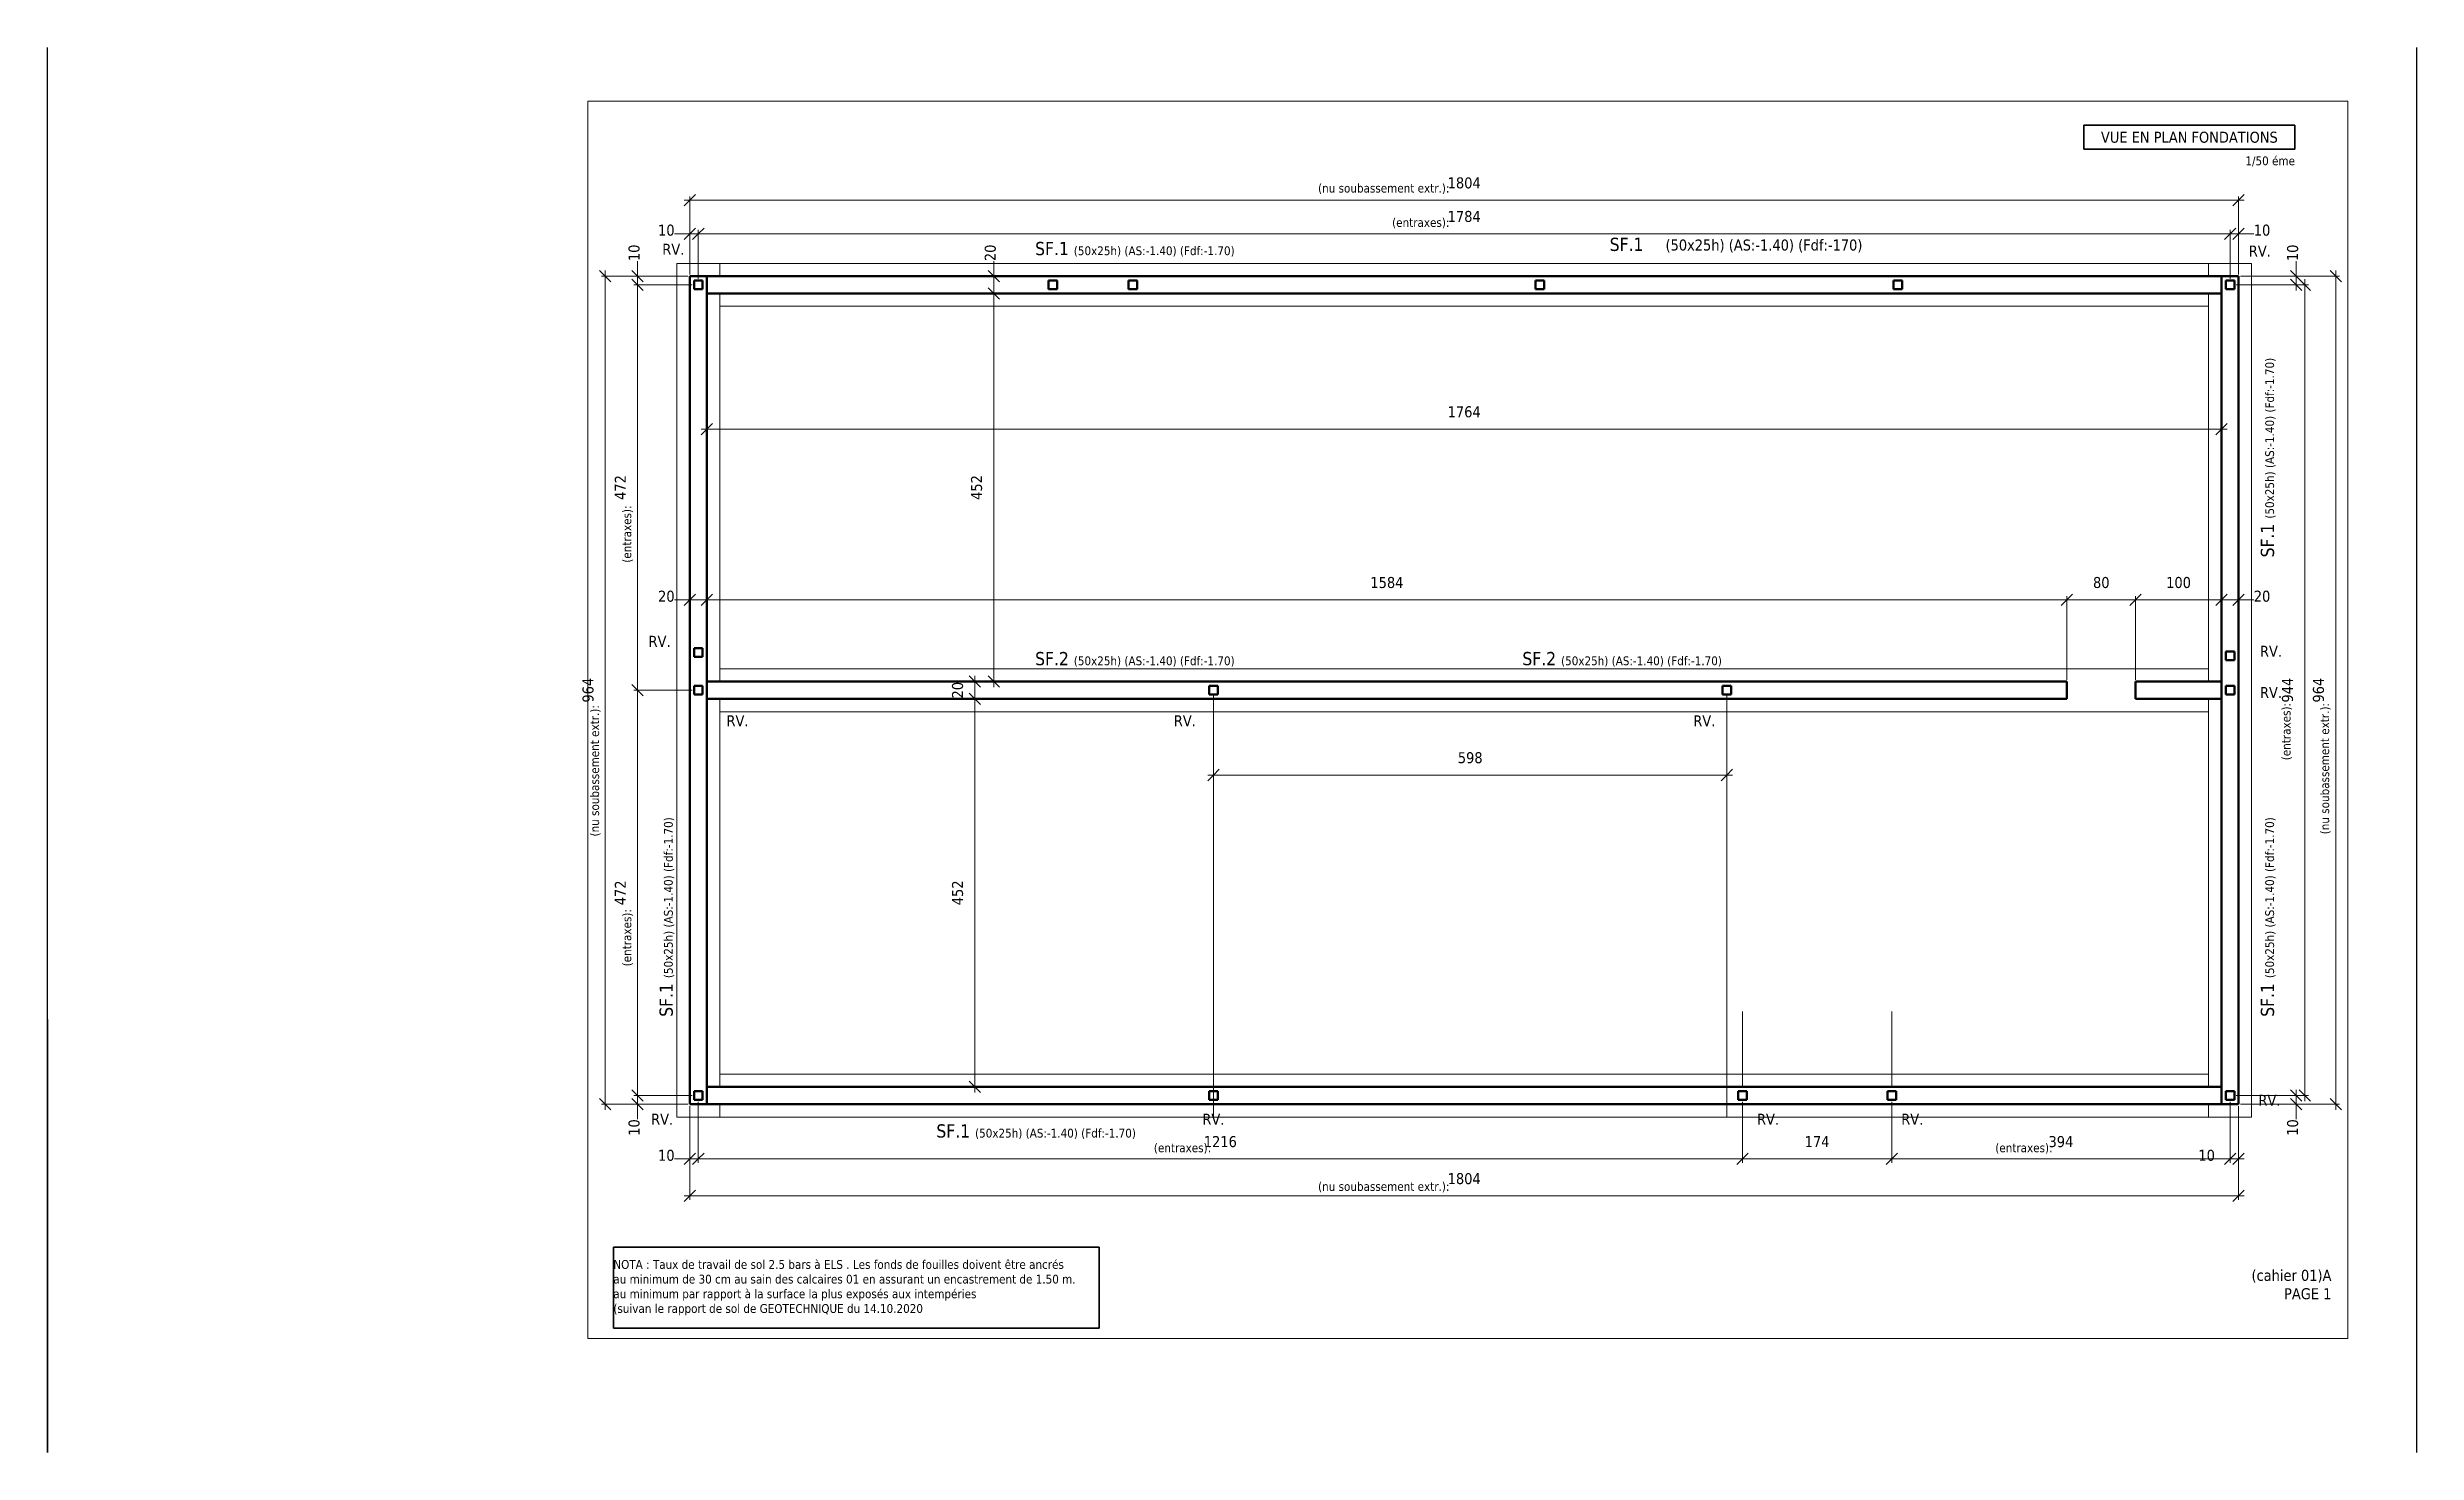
# Paper-space layout 'Page 3' of a CAD drawing. Header units: millimetres. Extents: x -121 to 431, y -22 to 305.
# The model-space entities are those that its viewports show. They can reach past a viewport. Long polylines and large blocks are cut down to what shows.
import ezdxf
from ezdxf.enums import TextEntityAlignment as Align

# ---------------------------------------------------------------- set-up
doc = ezdxf.new("R2010")
doc.units = ezdxf.units.MM
doc.linetypes.add('CENTER', pattern=[50.800000000000004, 31.75, -6.35, 6.35, -6.35])
doc.linetypes.add('DASHED', pattern=[19.049999999999997, 12.7, -6.35])
for name, color, linetype in [('anotation', 7, 'Continuous'), ('Images', 7, 'Continuous'), ('Par défaut', 7, 'Continuous'), ('Sketchup', 7, 'Continuous')]:
    doc.layers.add(name, color=color, linetype=linetype)
doc.layers.add('Viewports', color=7, linetype='Continuous', plot=False)
doc.layers.get('Viewports').off()
doc.styles.add('Tahoma', font='tahoma.ttf')
picture_1 = doc.add_image_def('image1.png', size_in_pixel=(741, 1489))
picture_2 = doc.add_image_def('image2.png', size_in_pixel=(1955, 1159))

msp = doc.modelspace()

# ---------------------------------------------------------------- linework, layer by layer
at = {"layer": 'Sketchup', "lineweight": 15, "ltscale": 25.00000064531658}
for p, q in [((9991.763491238285, 14583.74743436008), (10057.91013372329, 14649.89286567868)), ((9991.763491238285, 14627.84479229462), (9991.763491238285, 13719.91508612691)), ((28097.90926423965, 14649.89286567868), (28031.76383292106, 14583.74743436008)), ((28031.76383292106, 14627.84479229462), (28031.76383292106, 13719.91508612691)), ((9925.617454336483, 14517.60139745828), (9991.763491238285, 14583.74743436008)), ((9925.617454336483, 14583.74743436008), (9991.763491238285, 14583.74743436008)), ((9991.763491238285, 14583.74743436008), (28031.76383292106, 14583.74743436008)), ((28031.76383292106, 14583.74743436008), (27965.61840160246, 14517.60139745828)), ((28031.76383292106, 14583.74743436008), (28097.90926423965, 14583.74743436008)), ((9991.763491238285, 14192.8004781246), (9815.374059500145, 14192.8004781246)), ((9925.617454336483, 14126.6544412228), (9991.763491238285, 14192.8004781246)), ((9991.763491238285, 14192.8004781246), (9925.617454336483, 14192.8004781246)), ((9991.763491238285, 14192.8004781246), (10057.91013372329, 14258.9465150264)), ((9991.763491238285, 13719.91508612691), (9991.763491238285, 14236.89783605913)), ((10091.76405171904, 14192.8004781246), (9991.763491238285, 14192.8004781246)), ((10025.61801481724, 14126.6544412228), (10091.76405171904, 14192.8004781246)), ((10091.76405171904, 14192.8004781246), (10025.61801481724, 14126.6544412228)), ((10025.61801481724, 14192.8004781246), (10091.76405171904, 14192.8004781246)), ((10091.76405171904, 14192.8004781246), (10157.90948303764, 14258.9465150264)), ((10157.90948303764, 14258.9465150264), (10091.76405171904, 14192.8004781246)), ((10091.76405171904, 13669.91510867813), (10091.76405171904, 14236.89783605913)), ((10091.76405171904, 14236.89783605913), (10091.76405171904, 13669.91510867813)), ((10091.76405171904, 14192.8004781246), (27931.76387802351, 14192.8004781246)), ((10157.90948303764, 14192.8004781246), (10091.76405171904, 14192.8004781246)), ((27931.76387802351, 14192.8004781246), (27865.6172355385, 14126.6544412228)), ((27865.6172355385, 14126.6544412228), (27931.76387802351, 14192.8004781246)), ((27865.6172355385, 14192.8004781246), (27931.76387802351, 14192.8004781246)), ((27997.90930934211, 14258.9465150264), (27931.76387802351, 14192.8004781246)), ((27931.76387802351, 14192.8004781246), (27997.90930934211, 14258.9465150264)), ((27931.76387802351, 13669.91510867813), (27931.76387802351, 14236.89783605913)), ((27931.76387802351, 14236.89783605913), (27931.76387802351, 13669.91510867813)), ((27931.76387802351, 14192.8004781246), (27997.90930934211, 14192.8004781246)), ((27931.76387802351, 14192.8004781246), (28031.76383292106, 14192.8004781246)), ((28031.76383292106, 14192.8004781246), (27965.61840160246, 14126.6544412228)), ((28097.90926423965, 14258.9465150264), (28031.76383292106, 14192.8004781246)), ((28031.76383292106, 13719.91508612691), (28031.76383292106, 14236.89783605913)), ((28208.1532646592, 14192.8004781246), (28031.76383292106, 14192.8004781246)), ((28031.76383292106, 14192.8004781246), (28097.90926423965, 14192.8004781246)), ((9384.851029550224, 13874.25644448099), (9384.851029550224, 13697.86640715964)), ((9841.764164475167, 3907.867189190329), (9841.764164475167, 13847.86694508917)), ((9841.764164475167, 13847.86694508917), (10341.76393896291, 13847.86694508917)), ((10341.76393896291, 13847.86694508917), (10341.76393896291, 13697.86640715964)), ((10341.76393896291, 13847.86694508917), (27681.76338519643, 13847.86694508917)), ((13533.52686686702, 13697.86640715964), (13533.52686686702, 13874.25644448099)), ((27681.76338519643, 13697.86640715964), (27681.76338519643, 13847.86694508917)), ((27681.76338519643, 13847.86694508917), (28181.76315968418, 13847.86694508917)), ((28181.76315968418, 13847.86694508917), (28181.76315968418, 3907.867189190329)), ((28701.86345196372, 13874.25644448099), (28701.86345196372, 13697.86640715964)), ((8942.178789310505, 13764.01244406144), (9008.3242206291, 13697.86640715964)), ((9969.714812271017, 13697.86640715964), (8964.227468277772, 13697.86640715964)), ((9008.3242206291, 13764.01244406144), (9008.3242206291, 13697.86640715964)), ((9008.3242206291, 13697.86640715964), (9074.47086311411, 13631.72097584104)), ((9008.3242206291, 13697.86640715964), (9008.3242206291, 4057.866515953447)), ((9318.705598231629, 13764.01244406144), (9384.851029550224, 13697.86640715964)), ((9318.705598231629, 13664.0130947471), (9384.851029550224, 13597.86645226209)), ((9384.851029550224, 13597.86645226209), (9318.705598231629, 13664.0130947471)), ((9340.75367161569, 13697.86640715964), (9969.714812271017, 13697.86640715964)), ((10019.71478971979, 13597.86645226209), (9340.75367161569, 13597.86645226209)), ((9340.75367161569, 13597.86645226209), (10019.71478971979, 13597.86645226209)), ((9384.851029550224, 13697.86640715964), (9384.851029550224, 13764.01244406144)), ((9384.851029550224, 13597.86645226209), (9384.851029550224, 13697.86640715964)), ((9384.851029550224, 13697.86640715964), (9450.997672035233, 13631.72097584104)), ((9384.851029550224, 13597.86645226209), (9384.851029550224, 13664.0130947471)), ((9384.851029550224, 8877.866764348146), (9384.851029550224, 13597.86645226209)), ((9384.851029550224, 13597.86645226209), (9450.997672035233, 13531.72041536029)), ((9450.997672035233, 13531.72041536029), (9384.851029550224, 13597.86645226209)), ((9384.851029550224, 13531.72041536029), (9384.851029550224, 13597.86645226209)), ((9991.763491238285, 13675.81772819237), (9991.763491238285, 9886.226389490057)), ((10213.81268558386, 13697.86640715964), (13577.62422480155, 13697.86640715964)), ((13467.38052717361, 13764.01244406144), (13533.52686686702, 13697.86640715964)), ((13467.38052717361, 13564.01253426634), (13533.52686686702, 13497.86710294775)), ((13533.52686686702, 13497.86710294775), (13467.38052717361, 13564.01253426634)), ((13533.52686686702, 13697.86640715964), (13533.52686686702, 13764.01244406144)), ((13533.52686686702, 13697.86640715964), (13599.67290376882, 13631.72097584104)), ((13533.52686686702, 13497.86710294775), (13533.52686686702, 13697.86640715964)), ((13533.52686686702, 13497.86710294775), (13533.52686686702, 13564.01253426634)), ((28845.9607647958, 13597.86645226209), (28003.81253443955, 13597.86645226209)), ((28003.81253443955, 13597.86645226209), (28745.96202106467, 13597.86645226209)), ((28031.76383292106, 13675.81772819237), (28031.76383292106, 9886.226389490057)), ((29206.63037745342, 13697.86640715964), (28053.81190630512, 13697.86640715964)), ((28053.81190630512, 13697.86640715964), (28745.96202106467, 13697.86640715964)), ((28635.71802064512, 13764.01244406144), (28701.86345196372, 13697.86640715964)), ((28701.86345196372, 13597.86645226209), (28635.71802064512, 13664.0130947471)), ((28701.86345196372, 13697.86640715964), (28701.86345196372, 13764.01244406144)), ((28701.86345196372, 13597.86645226209), (28701.86345196372, 13697.86640715964)), ((28701.86345196372, 13697.86640715964), (28768.01009444873, 13631.72097584104)), ((28768.01009444873, 13531.72041536029), (28701.86345196372, 13597.86645226209)), ((28701.86345196372, 13531.72041536029), (28701.86345196372, 13597.86645226209)), ((28735.71797554267, 13664.0130947471), (28801.86340686127, 13597.86645226209)), ((28801.86340686127, 13597.86645226209), (28801.86340686127, 13664.0130947471)), ((28801.86340686127, 4157.866470850995), (28801.86340686127, 13597.86645226209)), ((28801.86340686127, 13597.86645226209), (28868.01004934628, 13531.72041536029)), ((29096.38758820029, 13764.01244406144), (29162.53423068531, 13697.86640715964)), ((29162.53423068531, 13764.01244406144), (29162.53423068531, 13697.86640715964)), ((29162.53423068531, 13697.86640715964), (29228.67845083749, 13631.72097584104)), ((29162.53423068531, 13697.86640715964), (29162.53423068531, 4057.866515953447)), ((10191.76400661659, 11874.02056349624), (10191.76400661659, 13475.81781839727)), ((10191.76400661659, 13475.81781839727), (10191.76400661659, 9886.226389490057)), ((10213.81268558386, 13497.86710294775), (13577.62422480155, 13497.86710294775)), ((13577.62422480155, 13497.86710294775), (10213.81268558386, 13497.86710294775)), ((10341.76393896291, 13347.86656501822), (10341.76393896291, 13497.86710294775)), ((27681.76338519643, 13347.86656501822), (10341.76393896291, 13347.86656501822)), ((10341.76393896291, 13347.86656501822), (10341.76393896291, 9127.86665159202)), ((13533.52686686702, 8977.866719245696), (13533.52686686702, 13497.86710294775)), ((13533.52686686702, 13497.86710294775), (13599.67290376882, 13431.72046046274)), ((13599.67290376882, 13431.72046046274), (13533.52686686702, 13497.86710294775)), ((13533.52686686702, 13431.72046046274), (13533.52686686702, 13497.86710294775)), ((27681.76338519643, 13497.86710294775), (27681.76338519643, 13347.86656501822)), ((27681.76338519643, 9127.86665159202), (27681.76338519643, 13347.86656501822)), ((27831.76392312596, 11874.02056349624), (27831.76392312596, 13475.81781839727)), ((27831.76392312596, 13475.81781839727), (27831.76392312596, 9886.226389490057)), ((10125.61736413158, 11851.97188452897), (10191.76400661659, 11918.11792143077)), ((10125.61736413158, 11918.11792143077), (10191.76400661659, 11918.11792143077)), ((10191.76400661659, 11918.11792143077), (10257.91004351839, 11984.26426112418)), ((10191.76400661659, 11918.11792143077), (27831.76392312596, 11918.11792143077)), ((27831.76392312596, 11918.11792143077), (27765.61728064095, 11851.97188452897)), ((27897.90935444456, 11984.26426112418), (27831.76392312596, 11918.11792143077)), ((27831.76392312596, 11918.11792143077), (27897.90935444456, 11918.11792143077)), ((9991.763491238285, 9930.32374742459), (10057.91013372329, 9996.469784326393)), ((10191.76400661659, 9930.32374742459), (10257.91004351839, 9996.469784326393)), ((10257.91004351839, 9996.469784326393), (10191.76400661659, 9930.32374742459)), ((10191.76400661659, 8999.915398212963), (10191.76400661659, 9974.420499775919)), ((26097.91016628867, 9996.469784326393), (26031.76352380366, 9930.32374742459)), ((26031.76352380366, 9930.32374742459), (26097.91016628867, 9996.469784326393)), ((26031.76352380366, 8999.915398212963), (26031.76352380366, 9974.420499775919)), ((26031.76352380366, 9974.420499775919), (26031.76352380366, 8999.915398212963)), ((26897.90980546907, 9996.469784326393), (26831.76316298405, 9930.32374742459)), ((26831.76316298405, 9930.32374742459), (26897.90980546907, 9996.469784326393)), ((26831.76316298405, 8999.915398212963), (26831.76316298405, 9974.420499775919)), ((26831.76316298405, 9974.420499775919), (26831.76316298405, 8999.915398212963)), ((27897.90935444456, 9996.469784326393), (27831.76392312596, 9930.32374742459)), ((27831.76392312596, 9930.32374742459), (27897.90935444456, 9996.469784326393)), ((27831.76392312596, 8999.915398212963), (27831.76392312596, 9974.420499775919)), ((28097.90926423965, 9996.469784326393), (28031.76383292106, 9930.32374742459)), ((9991.763491238285, 9930.32374742459), (9815.374059500145, 9930.32374742459)), ((9925.617454336483, 9864.177710522788), (9991.763491238285, 9930.32374742459)), ((9991.763491238285, 9930.32374742459), (9925.617454336483, 9930.32374742459)), ((10191.76400661659, 9930.32374742459), (9991.763491238285, 9930.32374742459)), ((10125.61736413158, 9864.177710522788), (10191.76400661659, 9930.32374742459)), ((10191.76400661659, 9930.32374742459), (10125.61736413158, 9864.177710522788)), ((10125.61736413158, 9930.32374742459), (10191.76400661659, 9930.32374742459)), ((10191.76400661659, 9930.32374742459), (26031.76352380366, 9930.32374742459)), ((10257.91004351839, 9930.32374742459), (10191.76400661659, 9930.32374742459)), ((26031.76352380366, 9930.32374742459), (25965.61688131865, 9864.177710522788)), ((25965.61688131865, 9864.177710522788), (26031.76352380366, 9930.32374742459)), ((25965.61688131865, 9930.32374742459), (26031.76352380366, 9930.32374742459)), ((26031.76352380366, 9930.32374742459), (26097.91016628867, 9930.32374742459)), ((26031.76352380366, 9930.32374742459), (26831.76316298405, 9930.32374742459)), ((26831.76316298405, 9930.32374742459), (26765.61773166546, 9864.177710522788)), ((26765.61773166546, 9864.177710522788), (26831.76316298405, 9930.32374742459)), ((26765.61773166546, 9930.32374742459), (26831.76316298405, 9930.32374742459)), ((26831.76316298405, 9930.32374742459), (26897.90980546907, 9930.32374742459)), ((26831.76316298405, 9930.32374742459), (27831.76392312596, 9930.32374742459)), ((27831.76392312596, 9930.32374742459), (27765.61728064095, 9864.177710522788)), ((27765.61728064095, 9864.177710522788), (27831.76392312596, 9930.32374742459)), ((27765.61728064095, 9930.32374742459), (27831.76392312596, 9930.32374742459)), ((27831.76392312596, 9930.32374742459), (27897.90935444456, 9930.32374742459)), ((27831.76392312596, 9930.32374742459), (28031.76383292106, 9930.32374742459)), ((28031.76383292106, 9930.32374742459), (27965.61840160246, 9864.177710522788)), ((28208.1532646592, 9930.32374742459), (28031.76383292106, 9930.32374742459)), ((28031.76383292106, 9930.32374742459), (28097.90926423965, 9930.32374742459)), ((10341.76393896291, 8977.866719245696), (10341.76393896291, 9127.86665159202)), ((10341.76393896291, 9127.86665159202), (27681.76338519643, 9127.86665159202)), ((27681.76338519643, 9127.86665159202), (27681.76338519643, 8977.866719245696)), ((9318.705598231629, 8944.012801249948), (9384.851029550224, 8877.866764348146)), ((9384.851029550224, 8877.866764348146), (9318.705598231629, 8944.012801249948)), ((10019.71478971979, 8877.866764348146), (9340.75367161569, 8877.866764348146)), ((9340.75367161569, 8877.866764348146), (10019.71478971979, 8877.866764348146)), ((9384.851029550224, 8877.866764348146), (9384.851029550224, 8944.012801249948)), ((9384.851029550224, 4157.866470850995), (9384.851029550224, 8877.866764348146)), ((9384.851029550224, 8877.866764348146), (9450.997672035233, 8811.720727446344)), ((9450.997672035233, 8811.720727446344), (9384.851029550224, 8877.866764348146)), ((9384.851029550224, 8811.720727446344), (9384.851029550224, 8877.866764348146)), ((13356.18636670299, 8977.866719245696), (10213.81268558386, 8977.866719245696)), ((10213.81268558386, 8977.866719245696), (13577.62422480155, 8977.866719245696)), ((13245.94266907505, 9044.012756147498), (13312.08900876846, 8977.866719245696)), ((13245.94266907505, 8844.012846352398), (13312.08900876846, 8777.866809450596)), ((13312.08900876846, 8777.866809450596), (13245.94266907505, 8844.012846352398)), ((13312.08900876846, 8977.866719245696), (13312.08900876846, 9044.012756147498)), ((13312.08900876846, 8777.866809450596), (13312.08900876846, 8977.866719245696)), ((13312.08900876846, 8977.866719245696), (13378.23474287866, 8911.720682343894)), ((13312.08900876846, 8777.866809450596), (13312.08900876846, 8844.012846352398)), ((13533.52686686702, 8977.866719245696), (13467.38052717361, 9044.012756147498)), ((13599.67290376882, 8911.720682343894), (13533.52686686702, 8977.866719245696)), ((13533.52686686702, 8911.720682343894), (13533.52686686702, 8977.866719245696)), ((10213.81268558386, 8777.866809450596), (13356.18636670299, 8777.866809450596)), ((13356.18636670299, 8777.866809450596), (10213.81268558386, 8777.866809450596)), ((10341.76393896291, 8777.866809450596), (10341.76393896291, 8627.866877104272)), ((10341.76393896291, 8627.866877104272), (27681.76338519643, 8627.866877104272)), ((10341.76393896291, 8627.866877104272), (10341.76393896291, 4407.866963678076)), ((13312.08900876846, 4257.866425748545), (13312.08900876846, 8777.866809450596)), ((13312.08900876846, 8777.866809450596), (13378.23474287866, 8711.720772548793)), ((13378.23474287866, 8711.720772548793), (13312.08900876846, 8777.866809450596)), ((13312.08900876846, 8711.720772548793), (13312.08900876846, 8777.866809450596)), ((16091.76376790482, 8805.818107932104), (16091.76376790482, 7846.270305987718)), ((22071.7640986943, 8805.818107932104), (22071.7640986943, 7846.270305987718)), ((27681.76338519643, 8627.866877104272), (27681.76338519643, 8777.866809450596)), ((27681.76338519643, 4407.866963678076), (27681.76338519643, 8627.866877104272)), ((16025.61773100302, 7824.22162702045), (16091.76376790482, 7890.367663922252)), ((16025.61773100302, 7890.367663922252), (16091.76376790482, 7890.367663922252)), ((16091.76376790482, 7890.367663922252), (16157.90980480662, 7956.513700824054)), ((16091.76376790482, 7890.367663922252), (22071.7640986943, 7890.367663922252)), ((22071.7640986943, 7890.367663922252), (22005.61745620929, 7824.22162702045)), ((22137.90953001289, 7956.513700824054), (22071.7640986943, 7890.367663922252)), ((22071.7640986943, 7890.367663922252), (22137.90953001289, 7890.367663922252)), ((9318.705598231629, 4224.013113336005), (9384.851029550224, 4157.866470850995)), ((9384.851029550224, 4157.866470850995), (9318.705598231629, 4224.013113336005)), ((10019.71478971979, 4157.866470850995), (9340.75367161569, 4157.866470850995)), ((9340.75367161569, 4157.866470850995), (10019.71478971979, 4157.866470850995)), ((9384.851029550224, 4224.013113336005), (9384.851029550224, 4157.866470850995)), ((9384.851029550224, 4157.866470850995), (9450.997672035233, 4091.719828365987)), ((9450.997672035233, 4091.719828365987), (9384.851029550224, 4157.866470850995)), ((9384.851029550224, 4157.866470850995), (9384.851029550224, 4057.866515953447)), ((9384.851029550224, 4091.719828365987), (9384.851029550224, 4157.866470850995)), ((10213.81268558386, 4257.866425748545), (13356.18636670299, 4257.866425748545)), ((10341.76393896291, 4257.866425748545), (10341.76393896291, 4407.866963678076)), ((10341.76393896291, 4407.866963678076), (27681.76338519643, 4407.866963678076)), ((13312.08900876846, 4257.866425748545), (13245.94266907505, 4324.013068233553)), ((13378.23474287866, 4191.720994429948), (13312.08900876846, 4257.866425748545)), ((13312.08900876846, 4191.720994429948), (13312.08900876846, 4257.866425748545)), ((27681.76338519643, 4407.866963678076), (27681.76338519643, 4257.866425748545)), ((28845.9607647958, 4157.866470850995), (28003.81253443955, 4157.866470850995)), ((28003.81253443955, 4157.866470850995), (28745.96202106467, 4157.866470850995)), ((28635.71802064512, 4224.013113336005), (28701.86345196372, 4157.866470850995)), ((28701.86345196372, 4224.013113336005), (28701.86345196372, 4157.866470850995)), ((28701.86345196372, 4157.866470850995), (28768.01009444873, 4091.719828365987)), ((28701.86345196372, 4157.866470850995), (28701.86345196372, 4057.866515953447)), ((28801.86340686127, 4157.866470850995), (28735.71797554267, 4224.013113336005)), ((28868.01004934628, 4091.719828365987), (28801.86340686127, 4157.866470850995)), ((28801.86340686127, 4091.719828365987), (28801.86340686127, 4157.866470850995)), ((9008.3242206291, 4057.866515953447), (8942.178789310505, 4124.011947272042)), ((9969.714812271017, 4057.866515953447), (8964.227468277772, 4057.866515953447)), ((9008.3242206291, 4057.866515953447), (9008.3242206291, 3991.72108463485)), ((9074.47086311411, 3991.72108463485), (9008.3242206291, 4057.866515953447)), ((9384.851029550224, 4057.866515953447), (9318.705598231629, 4124.011947272042)), ((9340.75367161569, 4057.866515953447), (9969.714812271017, 4057.866515953447)), ((9450.997672035233, 3991.72108463485), (9384.851029550224, 4057.866515953447)), ((9384.851029550224, 3881.477084215307), (9384.851029550224, 4057.866515953447)), ((9384.851029550224, 4057.866515953447), (9384.851029550224, 3991.72108463485)), ((10341.76393896291, 3907.867189190329), (9841.764164475167, 3907.867189190329)), ((9991.763491238285, 2944.610795689032), (9991.763491238285, 4035.818442569385)), ((9991.763491238285, 4035.818442569385), (9991.763491238285, 3375.764237756972)), ((10091.76405171904, 4085.817814434953), (10091.76405171904, 3375.764237756972)), ((10091.76405171904, 3375.764237756972), (10091.76405171904, 4085.817814434953)), ((10341.76393896291, 4057.866515953447), (10341.76393896291, 3907.867189190329)), ((10341.76393896291, 3907.867189190329), (27681.76338519643, 3907.867189190329)), ((22251.76401750989, 4085.817814434953), (22251.76401750989, 3375.764237756972)), ((22251.76401750989, 3375.764237756972), (22251.76401750989, 4085.817814434953)), ((23991.76323272724, 4085.817814434953), (23991.76323272724, 3375.764237756972)), ((23991.76323272724, 3375.764237756972), (23991.76323272724, 4085.817814434953)), ((27681.76338519643, 3907.867189190329), (27681.76338519643, 4057.866515953447)), ((28181.76315968418, 3907.867189190329), (27681.76338519643, 3907.867189190329)), ((27931.76387802351, 4085.817814434953), (27931.76387802351, 3375.764237756972)), ((27931.76387802351, 3375.764237756972), (27931.76387802351, 4085.817814434953)), ((28031.76383292106, 2944.610795689032), (28031.76383292106, 4035.818442569385)), ((28031.76383292106, 4035.818442569385), (28031.76383292106, 3375.764237756972)), ((29206.63037745342, 4057.866515953447), (28053.81190630512, 4057.866515953447)), ((28053.81190630512, 4057.866515953447), (28745.96202106467, 4057.866515953447)), ((28701.86345196372, 4057.866515953447), (28635.71802064512, 4124.011947272042)), ((28768.01009444873, 3991.72108463485), (28701.86345196372, 4057.866515953447)), ((28701.86345196372, 4057.866515953447), (28701.86345196372, 3991.72108463485)), ((28701.86345196372, 4057.866515953447), (28701.86345196372, 3881.477084215307)), ((29162.53423068531, 4057.866515953447), (29096.38758820029, 4124.011947272042)), ((29162.53423068531, 4057.866515953447), (29162.53423068531, 3991.72108463485)), ((29228.67845083749, 3991.72108463485), (29162.53423068531, 4057.866515953447)), ((9991.763491238285, 3419.861595691505), (9815.374059500145, 3419.861595691505)), ((9925.617454336483, 3353.71616437291), (9991.763491238285, 3419.861595691505)), ((9991.763491238285, 3419.861595691505), (9925.617454336483, 3419.861595691505)), ((9991.763491238285, 3419.861595691505), (10057.91013372329, 3486.008238176515)), ((10091.76405171904, 3419.861595691505), (9991.763491238285, 3419.861595691505)), ((10025.61801481724, 3353.71616437291), (10091.76405171904, 3419.861595691505)), ((10091.76405171904, 3419.861595691505), (10025.61801481724, 3353.71616437291)), ((10025.61801481724, 3419.861595691505), (10091.76405171904, 3419.861595691505)), ((10091.76405171904, 3419.861595691505), (10157.90948303764, 3486.008238176515)), ((10157.90948303764, 3486.008238176515), (10091.76405171904, 3419.861595691505)), ((10091.76405171904, 3419.861595691505), (22251.76401750989, 3419.861595691505)), ((10157.90948303764, 3419.861595691505), (10091.76405171904, 3419.861595691505)), ((22251.76401750989, 3419.861595691505), (22185.61737502488, 3353.71616437291)), ((22185.61737502488, 3353.71616437291), (22251.76401750989, 3419.861595691505)), ((22185.61737502488, 3419.861595691505), (22251.76401750989, 3419.861595691505)), ((22317.91065999489, 3486.008238176515), (22251.76401750989, 3419.861595691505)), ((22251.76401750989, 3419.861595691505), (22317.91065999489, 3486.008238176515)), ((22251.76401750989, 3419.861595691505), (22317.91065999489, 3419.861595691505)), ((22251.76401750989, 3419.861595691505), (23991.76323272724, 3419.861595691505)), ((23991.76323272724, 3419.861595691505), (23925.61780140865, 3353.71616437291)), ((23925.61780140865, 3353.71616437291), (23991.76323272724, 3419.861595691505)), ((23925.61780140865, 3419.861595691505), (23991.76323272724, 3419.861595691505)), ((24057.90987521225, 3486.008238176515), (23991.76323272724, 3419.861595691505)), ((23991.76323272724, 3419.861595691505), (24057.90987521225, 3486.008238176515)), ((23991.76323272724, 3419.861595691505), (24057.90987521225, 3419.861595691505)), ((23991.76323272724, 3419.861595691505), (27931.76387802351, 3419.861595691505)), ((27755.37444628537, 3419.861595691505), (27931.76387802351, 3419.861595691505)), ((27931.76387802351, 3419.861595691505), (27865.6172355385, 3353.71616437291)), ((27865.6172355385, 3353.71616437291), (27931.76387802351, 3419.861595691505)), ((27931.76387802351, 3419.861595691505), (27865.6172355385, 3419.861595691505)), ((27997.90930934211, 3486.008238176515), (27931.76387802351, 3419.861595691505)), ((27931.76387802351, 3419.861595691505), (27997.90930934211, 3486.008238176515)), ((27931.76387802351, 3419.861595691505), (27997.90930934211, 3419.861595691505)), ((28031.76383292106, 3419.861595691505), (27931.76387802351, 3419.861595691505)), ((28031.76383292106, 3419.861595691505), (27965.61840160246, 3353.71616437291)), ((28097.90926423965, 3486.008238176515), (28031.76383292106, 3419.861595691505)), ((28097.90926423965, 3419.861595691505), (28031.76383292106, 3419.861595691505)), ((9991.763491238285, 2988.708153623567), (10057.91013372329, 3054.854796108575)), ((28097.90926423965, 3054.854796108575), (28031.76383292106, 2988.708153623567)), ((9925.617454336483, 2922.562722304971), (9991.763491238285, 2988.708153623567)), ((9925.617454336483, 2988.708153623567), (9991.763491238285, 2988.708153623567)), ((9991.763491238285, 2988.708153623567), (28031.76383292106, 2988.708153623567)), ((28031.76383292106, 2988.708153623567), (27965.61840160246, 2922.562722304971)), ((28031.76383292106, 2988.708153623567), (28097.90926423965, 2988.708153623567))]:
    msp.add_line(p, q, dxfattribs=at)
at = {"layer": 'Sketchup', "lineweight": 50, "ltscale": 75.00000193594973}
for p, q in [((9991.763491238285, 4057.866515953447), (9991.763491238285, 13697.86640715964)), ((9991.763491238285, 13697.86640715964), (10191.76400661659, 13697.86640715964)), ((10041.76346868706, 13647.86642971086), (10041.76346868706, 13547.86647481332)), ((10141.76402916781, 13647.86642971086), (10041.76346868706, 13647.86642971086)), ((10041.76346868706, 13547.86647481332), (10141.76402916781, 13547.86647481332)), ((10141.76402916781, 13547.86647481332), (10141.76402916781, 13647.86642971086)), ((10191.76400661659, 13697.86640715964), (10191.76400661659, 13497.86710294775)), ((10341.76393896291, 13697.86640715964), (10191.76400661659, 13697.86640715964)), ((27681.76338519643, 13697.86640715964), (10341.76393896291, 13697.86640715964)), ((14171.76402828867, 13647.86642971086), (14171.76402828867, 13547.86647481332)), ((14271.76398318622, 13647.86642971086), (14171.76402828867, 13647.86642971086)), ((14171.76402828867, 13547.86647481332), (14271.76398318622, 13547.86647481332)), ((14271.76398318622, 13547.86647481332), (14271.76398318622, 13647.86642971086)), ((15101.76360883588, 13647.86642971086), (15101.76360883588, 13547.86647481332)), ((15201.76356373343, 13647.86642971086), (15101.76360883588, 13647.86642971086)), ((15101.76360883588, 13547.86647481332), (15201.76356373343, 13547.86647481332)), ((15201.76356373343, 13547.86647481332), (15201.76356373343, 13647.86642971086)), ((19841.76328772933, 13647.86642971086), (19841.76328772933, 13547.86647481332)), ((19941.76445379329, 13647.86642971086), (19841.76328772933, 13647.86642971086)), ((19841.76328772933, 13547.86647481332), (19941.76445379329, 13547.86647481332)), ((19941.76445379329, 13547.86647481332), (19941.76445379329, 13647.86642971086)), ((24011.76322370675, 13647.86642971086), (24011.76322370675, 13547.86647481332)), ((24111.76438977072, 13647.86642971086), (24011.76322370675, 13647.86642971086)), ((24011.76322370675, 13547.86647481332), (24111.76438977072, 13547.86647481332)), ((24111.76438977072, 13547.86647481332), (24111.76438977072, 13647.86642971086)), ((27831.76392312596, 13697.86640715964), (27681.76338519643, 13697.86640715964)), ((28031.76383292106, 13697.86640715964), (27831.76392312596, 13697.86640715964)), ((27831.76392312596, 13697.86640715964), (27831.76392312596, 13497.86710294775)), ((27881.76450615794, 13647.86642971086), (27881.76450615794, 13547.86647481332)), ((27981.76446105549, 13647.86642971086), (27881.76450615794, 13647.86642971086)), ((27881.76450615794, 13547.86647481332), (27981.76446105549, 13547.86647481332)), ((27981.76446105549, 13547.86647481332), (27981.76446105549, 13647.86642971086)), ((28031.76383292106, 4057.866515953447), (28031.76383292106, 13697.86640715964)), ((10191.76400661659, 13497.86710294775), (10341.76393896291, 13497.86710294775)), ((10191.76400661659, 8977.866719245696), (10191.76400661659, 13497.86710294775)), ((27681.76338519643, 13497.86710294775), (10341.76393896291, 13497.86710294775)), ((27831.76392312596, 13497.86710294775), (27681.76338519643, 13497.86710294775)), ((27831.76392312596, 8977.866719245696), (27831.76392312596, 13497.86710294775)), ((10041.76346868706, 9367.866543346137), (10041.76346868706, 9267.866588448589)), ((10141.76402916781, 9367.866543346137), (10041.76346868706, 9367.866543346137)), ((10041.76346868706, 9267.866588448589), (10141.76402916781, 9267.866588448589)), ((10141.76402916781, 9267.866588448589), (10141.76402916781, 9367.866543346137)), ((27881.76450615794, 9327.866561387118), (27881.76450615794, 9227.86660648957)), ((27981.76446105549, 9327.866561387118), (27881.76450615794, 9327.866561387118)), ((27881.76450615794, 9227.86660648957), (27981.76446105549, 9227.86660648957)), ((27981.76446105549, 9227.86660648957), (27981.76446105549, 9327.866561387118)), ((10041.76346868706, 8927.86674179692), (10041.76346868706, 8827.866786899373)), ((10141.76402916781, 8927.86674179692), (10041.76346868706, 8927.86674179692)), ((10141.76402916781, 8827.866786899373), (10141.76402916781, 8927.86674179692)), ((10191.76400661659, 8777.866809450596), (10191.76400661659, 8977.866719245696)), ((10191.76400661659, 8977.866719245696), (10341.76393896291, 8977.866719245696)), ((10341.76393896291, 8977.866719245696), (26031.76352380366, 8977.866719245696)), ((16041.76379045605, 8927.86674179692), (16041.76379045605, 8827.866786899373)), ((16141.7637453536, 8927.86674179692), (16041.76379045605, 8927.86674179692)), ((16141.7637453536, 8827.866786899373), (16141.7637453536, 8927.86674179692)), ((22021.76351566232, 8927.86674179692), (22021.76351566232, 8827.866786899373)), ((22121.76347055987, 8927.86674179692), (22021.76351566232, 8927.86674179692)), ((22121.76347055987, 8827.866786899373), (22121.76347055987, 8927.86674179692)), ((26031.76352380366, 8777.866809450596), (26031.76352380366, 8977.866719245696)), ((26831.76316298405, 8777.866809450596), (26831.76316298405, 8977.866719245696)), ((26831.76316298405, 8977.866719245696), (27681.76338519643, 8977.866719245696)), ((27681.76338519643, 8977.866719245696), (27831.76392312596, 8977.866719245696)), ((27831.76392312596, 8777.866809450596), (27831.76392312596, 8977.866719245696)), ((27881.76450615794, 8927.86674179692), (27881.76450615794, 8827.866786899373)), ((27981.76446105549, 8927.86674179692), (27881.76450615794, 8927.86674179692)), ((27981.76446105549, 8827.866786899373), (27981.76446105549, 8927.86674179692)), ((10041.76346868706, 8827.866786899373), (10141.76402916781, 8827.866786899373)), ((10341.76393896291, 8777.866809450596), (10191.76400661659, 8777.866809450596)), ((10191.76400661659, 4257.866425748545), (10191.76400661659, 8777.866809450596)), ((26031.76352380366, 8777.866809450596), (10341.76393896291, 8777.866809450596)), ((16041.76379045605, 8827.866786899373), (16141.7637453536, 8827.866786899373)), ((22021.76351566232, 8827.866786899373), (22121.76347055987, 8827.866786899373)), ((27681.76338519643, 8777.866809450596), (26831.76316298405, 8777.866809450596)), ((27831.76392312596, 8777.866809450596), (27681.76338519643, 8777.866809450596)), ((27831.76392312596, 4257.866425748545), (27831.76392312596, 8777.866809450596)), ((27881.76450615794, 8827.866786899373), (27981.76446105549, 8827.866786899373)), ((10041.76346868706, 4207.867053882977), (10041.76346868706, 4107.867098985427)), ((10141.76402916781, 4207.867053882977), (10041.76346868706, 4207.867053882977)), ((10141.76402916781, 4107.867098985427), (10141.76402916781, 4207.867053882977)), ((10341.76393896291, 4257.866425748545), (10191.76400661659, 4257.866425748545)), ((10191.76400661659, 4257.866425748545), (10191.76400661659, 4057.866515953447)), ((10341.76393896291, 4257.866425748545), (27681.76338519643, 4257.866425748545)), ((16041.76379045605, 4207.867053882977), (16041.76379045605, 4107.867098985427)), ((16141.7637453536, 4207.867053882977), (16041.76379045605, 4207.867053882977)), ((16141.7637453536, 4107.867098985427), (16141.7637453536, 4207.867053882977)), ((22201.76464564432, 4207.867053882977), (22201.76464564432, 4107.867098985427)), ((22301.76338937545, 4207.867053882977), (22201.76464564432, 4207.867053882977)), ((22301.76338937545, 4107.867098985427), (22301.76338937545, 4207.867053882977)), ((23941.76507202809, 4207.867053882977), (23941.76507202809, 4107.867098985427)), ((24041.76381575922, 4207.867053882977), (23941.76507202809, 4207.867053882977)), ((24041.76381575922, 4107.867098985427), (24041.76381575922, 4207.867053882977)), ((27681.76338519643, 4257.866425748545), (27831.76392312596, 4257.866425748545)), ((27831.76392312596, 4257.866425748545), (27831.76392312596, 4057.866515953447)), ((27881.76450615794, 4207.867053882977), (27881.76450615794, 4107.867098985427)), ((27981.76446105549, 4207.867053882977), (27881.76450615794, 4207.867053882977)), ((27981.76446105549, 4107.867098985427), (27981.76446105549, 4207.867053882977)), ((10191.76400661659, 4057.866515953447), (9991.763491238285, 4057.866515953447)), ((10041.76346868706, 4107.867098985427), (10141.76402916781, 4107.867098985427)), ((10191.76400661659, 4057.866515953447), (10341.76393896291, 4057.866515953447)), ((10341.76393896291, 4057.866515953447), (27681.76338519643, 4057.866515953447)), ((16041.76379045605, 4107.867098985427), (16141.7637453536, 4107.867098985427)), ((22201.76464564432, 4107.867098985427), (22301.76338937545, 4107.867098985427)), ((23941.76507202809, 4107.867098985427), (24041.76381575922, 4107.867098985427)), ((27681.76338519643, 4057.866515953447), (27831.76392312596, 4057.866515953447)), ((27831.76392312596, 4057.866515953447), (28031.76383292106, 4057.866515953447)), ((27881.76450615794, 4107.867098985427), (27981.76446105549, 4107.867098985427))]:
    msp.add_line(p, q, dxfattribs=at)
at = {"layer": 'Sketchup', "linetype": 'CENTER', "lineweight": 15, "ltscale": 50.00000129063315}
for p, q in [((16091.76376790482, 8827.866786899373), (16091.76376790482, 3907.867189190329)), ((22071.7640986943, 8827.866786899373), (22071.7640986943, 3907.867189190329)), ((22251.76401750989, 5137.867240013391), (22251.76401750989, 4257.866425748545)), ((23991.76323272724, 5137.867240013391), (23991.76323272724, 4257.866425748545)), ((22251.76401750989, 4057.866515953447), (22251.76401750989, 3907.867189190329)), ((23991.76323272724, 4057.866515953447), (23991.76323272724, 3907.867189190329))]:
    msp.add_line(p, q, dxfattribs=at)
at = {"layer": 'Sketchup', "linetype": 'DASHED', "lineweight": 15, "ltscale": 19.99999831960739}
for p, q in [((2510.288999644366, 5043.597849516019), (1880.862840217732, 5043.597849516019)), ((2510.288999644366, 4843.699820771523), (1800.090645466097, 4843.699820771523)), ((2510.288999644366, 4533.565797413283), (2340.094945035317, 4533.565797413283)), ((2340.094945035317, 4333.667889785415), (2510.288999644366, 4333.667889785415)), ((1080.254798964022, 1873.67762654035), (2510.288999644366, 1873.67762654035)), ((2510.288999644366, 763.6979911017061), (1230.114340663649, 763.6979911017061)), ((2510.288999644366, 513.7617175455971), (1230.114340663649, 513.7617175455971)), ((2510.288999644366, 463.7240783171237), (1230.114340663649, 463.7240783171237))]:
    msp.add_line(p, q, dxfattribs=at)
at = {"layer": 'Sketchup', "lineweight": 15, "ltscale": 9.999999159803695}
for p, q in [((1881.050086524632, 5043.751909866844), (2510.288999644366, 5043.751909866844)), ((1800.260693211819, 4843.751900921567), (2510.288999644366, 4843.751900921567)), ((2510.288999644366, 1873.75174991669), (1080.260612562166, 1873.75174991669)), ((2510.288999644366, 763.7517668845412), (1230.260649550282, 763.7517668845412)), ((2510.288999644366, 513.7520282153564), (1230.260649550282, 513.7520282153564)), ((2510.288999644366, 463.7516929083095), (1230.260649550282, 463.7516929083095))]:
    msp.add_line(p, q, dxfattribs=at)
at = {"layer": 'Sketchup', "lineweight": 50, "ltscale": 29.99999747941109}
for p, q in [((1080.260612562166, 1993.75168261388), (2510.288999644366, 1993.75168261388)), ((1895.260700488742, 2163.751950618117), (2510.288999644366, 2163.751950618117)), ((1895.260700488742, 2043.75177568767), (2510.288999644366, 2043.75177568767))]:
    msp.add_line(p, q, dxfattribs=at)

# ---------------------------------------------------------------- texts
at = {"layer": 'Sketchup', "style": 'Tahoma'}
for s, height, p in [('1804', 128.2571642100811, (18819.23119880454, 14849.64448635909)), ('1784', 128.2571642100811, (18819.23119880454, 14458.6969245404)), ('10', 128.2571642100811, (9622.840990641804, 14299.29046824674)), ('RV.', 128.2571642100811, (9671.807843140205, 14076.4679441464)), ('SF.1 ', 153.9085989445448, (20706.51309452043, 14146.68047228019)), ('(50x25h) (AS:-1.40) (Fdf:-170)', 128.2571642100811, (21356.28086298639, 14126.05794176434)), ('10', 128.2571642100811, (28208.1532646592, 14299.29046824674)), ('RV.', 128.2571642100811, (28149.85619169749, 14055.61710876169)), ('1764', 128.2571642100811, (18819.23119880454, 12184.01436784658)), ('20', 128.2571642100811, (9622.840990641804, 10036.81373754673)), ('1584', 128.2571642100811, (17919.23099914339, 10196.22019384039)), ('80', 128.2571642100811, (26335.4974145479, 10196.22019384039)), ('100', 128.2571642100811, (27187.36404420286, 10196.22019384039)), ('20', 128.2571642100811, (28208.1532646592, 10036.81373754673)), ('RV.', 128.2571642100811, (9511.807915304127, 9511.060931617256)), ('RV.', 128.2571642100811, (28279.85552748109, 9395.396355915886)), ('RV.', 128.2571642100811, (28279.85552748109, 8915.39657240765)), ('RV.', 128.2571642100811, (10419.85571019711, 8585.39611566253)), ('RV.', 128.2571642100811, (15629.85578269226, 8585.39611566253)), ('RV.', 128.2571642100811, (21679.85608191002, 8585.39611566253)), ('598', 128.2571642100811, (18937.3635260726, 8156.264110338055)), ('RV.', 128.2571642100811, (28261.8079367595, 4166.468174716827)), ('RV.', 128.2571642100811, (9541.807296190185, 3946.468273942219)), ('RV.', 128.2571642100811, (15961.80803411209, 3946.468273942219)), ('RV.', 128.2571642100811, (22421.80693724339, 3946.468273942219)), ('RV.', 128.2571642100811, (24101.80860185504, 3946.468273942219)), ('1216', 128.2571642100811, (15979.23126854773, 3685.758647690514)), ('174', 128.2571642100811, (22977.36412626641, 3685.758647690514)), ('394', 128.2571642100811, (25817.36526768964, 3685.758647690514)), ('10', 128.2571642100811, (9622.840990641804, 3526.352191396854)), ('10', 128.2571642100811, (27562.84137742703, 3526.352191396854)), ('1804', 128.2571642100811, (18819.23119880454, 3254.605205622576))]:
    msp.add_text(s, height=height, dxfattribs=at).set_placement(p, align=Align.TOP_LEFT)
for s, p in [('10', (9278.488817484664, 13874.38240578795)), ('20', (13427.16374642665, 13874.38361695436)), ('10', (28595.50245106457, 13874.38361695436)), ('472', (9119.081755607796, 11093.59367634313)), ('452', (13267.75729013299, 11093.59428192634)), ('964', (8742.553735520261, 8733.595043552576)), ('20', (13046.31912924282, 8781.726796809144)), ('944', (28536.09231616922, 8733.596254718988)), ('964', (28896.76313999326, 8733.595043552577)), ('472', (9119.08115002459, 6373.594291220794)), ('452', (13046.31852365961, 6373.594896804)), ('10', (9278.488211901458, 3689.071187830342)), ('10', (28595.50245106457, 3689.071187830341))]:
    msp.add_text(s, height=128.2571642100811, rotation=90, dxfattribs=at).set_placement(p, align=Align.TOP_LEFT)

# ---------------------------------------------------------------- pictures from other files: only their frames are drawn
at = {"layer": 'Images'}
image = msp.add_image(picture_2, insert=(2510.28924187762, 1.818989403545856e-12), size_in_units=(27594.21513259875, 16362.995519115586), dxfattribs=at)
image.dxf.flags = 15
image = msp.add_image(picture_1, insert=(0, 0), size_in_units=(2510.2892418776214, 5044.046283831217), dxfattribs=at)
image.dxf.flags = 15

psp = doc.layouts.new('Page 3')

# ---------------------------------------------------------------- linework, layer by layer
at = {"layer": 'anotation', "lineweight": 35}
for p, q in [((353.4087820053101, 287.1504111289978), (402.6030902862549, 287.1504111289978)), ((353.4087820053101, 281.5940657496452), (353.4087820053101, 287.1504111289978)), ((402.6030902862549, 287.1504111289978), (402.6030902862549, 281.5940657496452)), ((402.6030902862549, 281.5940657496452), (353.4087820053101, 281.5940657496452)), ((10.8940388917923, 25.87375984191897), (124.0624612808227, 25.87375984191897)), ((10.8940388917923, 6.978595352172874), (10.8940388917923, 25.87375984191897)), ((124.0624612808227, 25.87375984191897), (124.0624612808227, 6.978595352172874)), ((124.0624612808227, 6.978595352172874), (10.8940388917923, 6.978595352172874))]:
    psp.add_line(p, q, dxfattribs=at)
at = {"layer": 'Par défaut', "lineweight": 15, "ltscale": 0.5}
for p, q in [((4.918209820985794, 292.7665745019913), (414.9110115051269, 292.7665745019913)), ((4.918209820985794, 4.630289077758789), (4.918209820985794, 292.7665745019913)), ((414.9110115051269, 292.7665745019913), (414.9110115051269, 4.630289077758789)), ((414.9110115051269, 4.630289077758789), (4.918209820985794, 4.630289077758789))]:
    psp.add_line(p, q, dxfattribs=at)

# ---------------------------------------------------------------- texts
at = {"layer": 'anotation', "style": 'Tahoma'}
psp.add_text('VUE EN PLAN FONDATIONS', height=2.565143245677035, dxfattribs=at).set_placement((378.0059361457825, 284.3722384393215), align=Align.MIDDLE_CENTER)
for s, p in [('1/50 éme', (402.6030902862549, 278.8722410619259)), ('(nu soubassement extr.):', (205.6380779266357, 272.509628278017)), ('(entraxes):', (205.6380779266357, 264.5096298217774)), ('(entraxes):', (150.1380741119385, 49.00967807769777)), ('(entraxes):', (346.1382713317871, 49.00967807769777)), ('(nu soubassement extr.):', (205.6380779266357, 40.00957336425785))]:
    psp.add_text(s, height=2.052114747937424, dxfattribs=at).set_placement(p, align=Align.MIDDLE_RIGHT)
for s, p in [('(entraxes):', (14.040918636322, 198.6068937301636)), ('(nu soubassement extr.):', (6.540952491760237, 152.1067402839661)), ('(entraxes):', (400.5408857345581, 152.6074728012085)), ('(nu soubassement extr.):', (409.5405544281006, 152.607569694519)), ('(entraxes):', (14.0409065246582, 104.6069143295288))]:
    psp.add_text(s, height=2.052114747937424, rotation=90, dxfattribs=at).set_placement(p, align=Align.MIDDLE_RIGHT)
at = {"layer": 'anotation', "char_height": 2.54, "style": 'Tahoma'}
for s, insert, width, attachment_point in [('\\fTahoma|b0|i0|p0;\\H1.211879x;\\lSF.1 \\H0.666667x;(50x25h) (AS:-1.40) (Fdf:-1.70)\\P', (132.3787838459015, 258.2577539801597), 58.04981096823667, 5), ('\\fTahoma|b0|i0|p0;\\H1.211879x;\\lSF.2 \\H0.666667x;(50x25h) (AS:-1.40) (Fdf:-1.70)\\P', (132.3787838459015, 162.7577858924866), 58.04981096823667, 5), ('\\fTahoma|b0|i0|p0;\\H1.211879x;\\lSF.2 \\H0.666667x;(50x25h) (AS:-1.40) (Fdf:-1.70)\\P', (132.3787838459015, 162.7577858924866), 58.04981096823667, 5), ('\\fTahoma|b0|i0|p0;\\H1.211879x;\\lSF.2 \\H0.666667x;(50x25h) (AS:-1.40) (Fdf:-1.70)\\P', (245.8788023948669, 162.7577858924866), 58.04982307990031, 5), ('\\fTahoma|b0|i0|p0;\\H1.211879x;\\lSF.1 \\H0.666667x;(50x25h) (AS:-1.40) (Fdf:-1.70)\\P', (109.3787796735763, 52.75775356292726), 58.04981702406849, 5), ('\\fTahoma|b0|i0|p0;\\H0.807919x;\\lNOTA : Taux de travail de sol 2.5 bars à ELS . Les fonds de fouilles doivent être ancrés \\P\\fTahoma|b0|i0|p0;\\H1.000000x;\\lau minimum de 30 cm au sain des calcaires 01 en assurant un encastrement de 1.50 m. \\P\\fTahoma|b0|i0|p0;\\H1.000000x;\\lau minimum par rapport à la surface la plus exposés aux intempéries\\P\\fTahoma|b0|i0|p0;\\H1.000000x;\\l(suivan le rapport de sol de GEOTECHNIQUE du 14.10.2020\\P', (10.8940388917923, 16.42617759704592), 113.1684206894113, 4), ('\\fTahoma|b0|i0|p0;\\H1.009899x;\\l(cahier 01)A\\P\\fTahoma|b0|i0|p0;\\H1.000000x;\\lPAGE 1\\P', (411.1030075073242, 17.15035820007324), 49.19433176544771, 6)]:
    psp.add_mtext(s, dxfattribs=dict(at, insert=insert, width=width, attachment_point=attachment_point))
at = {"layer": 'anotation', "char_height": 2.54, "attachment_point": 5, "rotation": 90, "style": 'Tahoma'}
for insert, width in [((396.3785429000854, 209.7579451560974), 58.04977463324576), ((23.37873287200929, 102.7578266143799), 58.04979885657303), ((396.3785671234131, 102.7581415176392), 58.04975040991849)]:
    psp.add_mtext('\\fTahoma|b0|i0|p0;\\H1.211879x;\\lSF.1 \\H0.666667x;(50x25h) (AS:-1.40) (Fdf:-1.70)\\P', dxfattribs=dict(at, insert=insert, width=width))

# ---------------------------------------------------------------- viewports
at = {"layer": 'Viewports', "view_target_point": (16307.396808177, 8181.497759557794)}
vp = psp.add_viewport(center=(155.0009798049927, 141.6570431381464), size=(551.8842884063722, 327.2599019348621), view_center_point=(0, 0), view_height=16362.99551911558, dxfattribs=at)
vp.dxf.flags = 0x10000  # cut along an outline
vp.dxf.clipping_boundary_handle = psp.add_lwpolyline([(-120.9411643981934, 305.2869941055775), (430.9431240081787, 305.2869941055775), (430.9431240081787, -21.97290782928462), (-120.9411643981934, -21.97290782928462), (-120.9411643981934, 305.2869941055775)], format="xyb", close=True, dxfattribs={"invisible": 1}).dxf.handle

doc.saveas('drawing.dxf')
